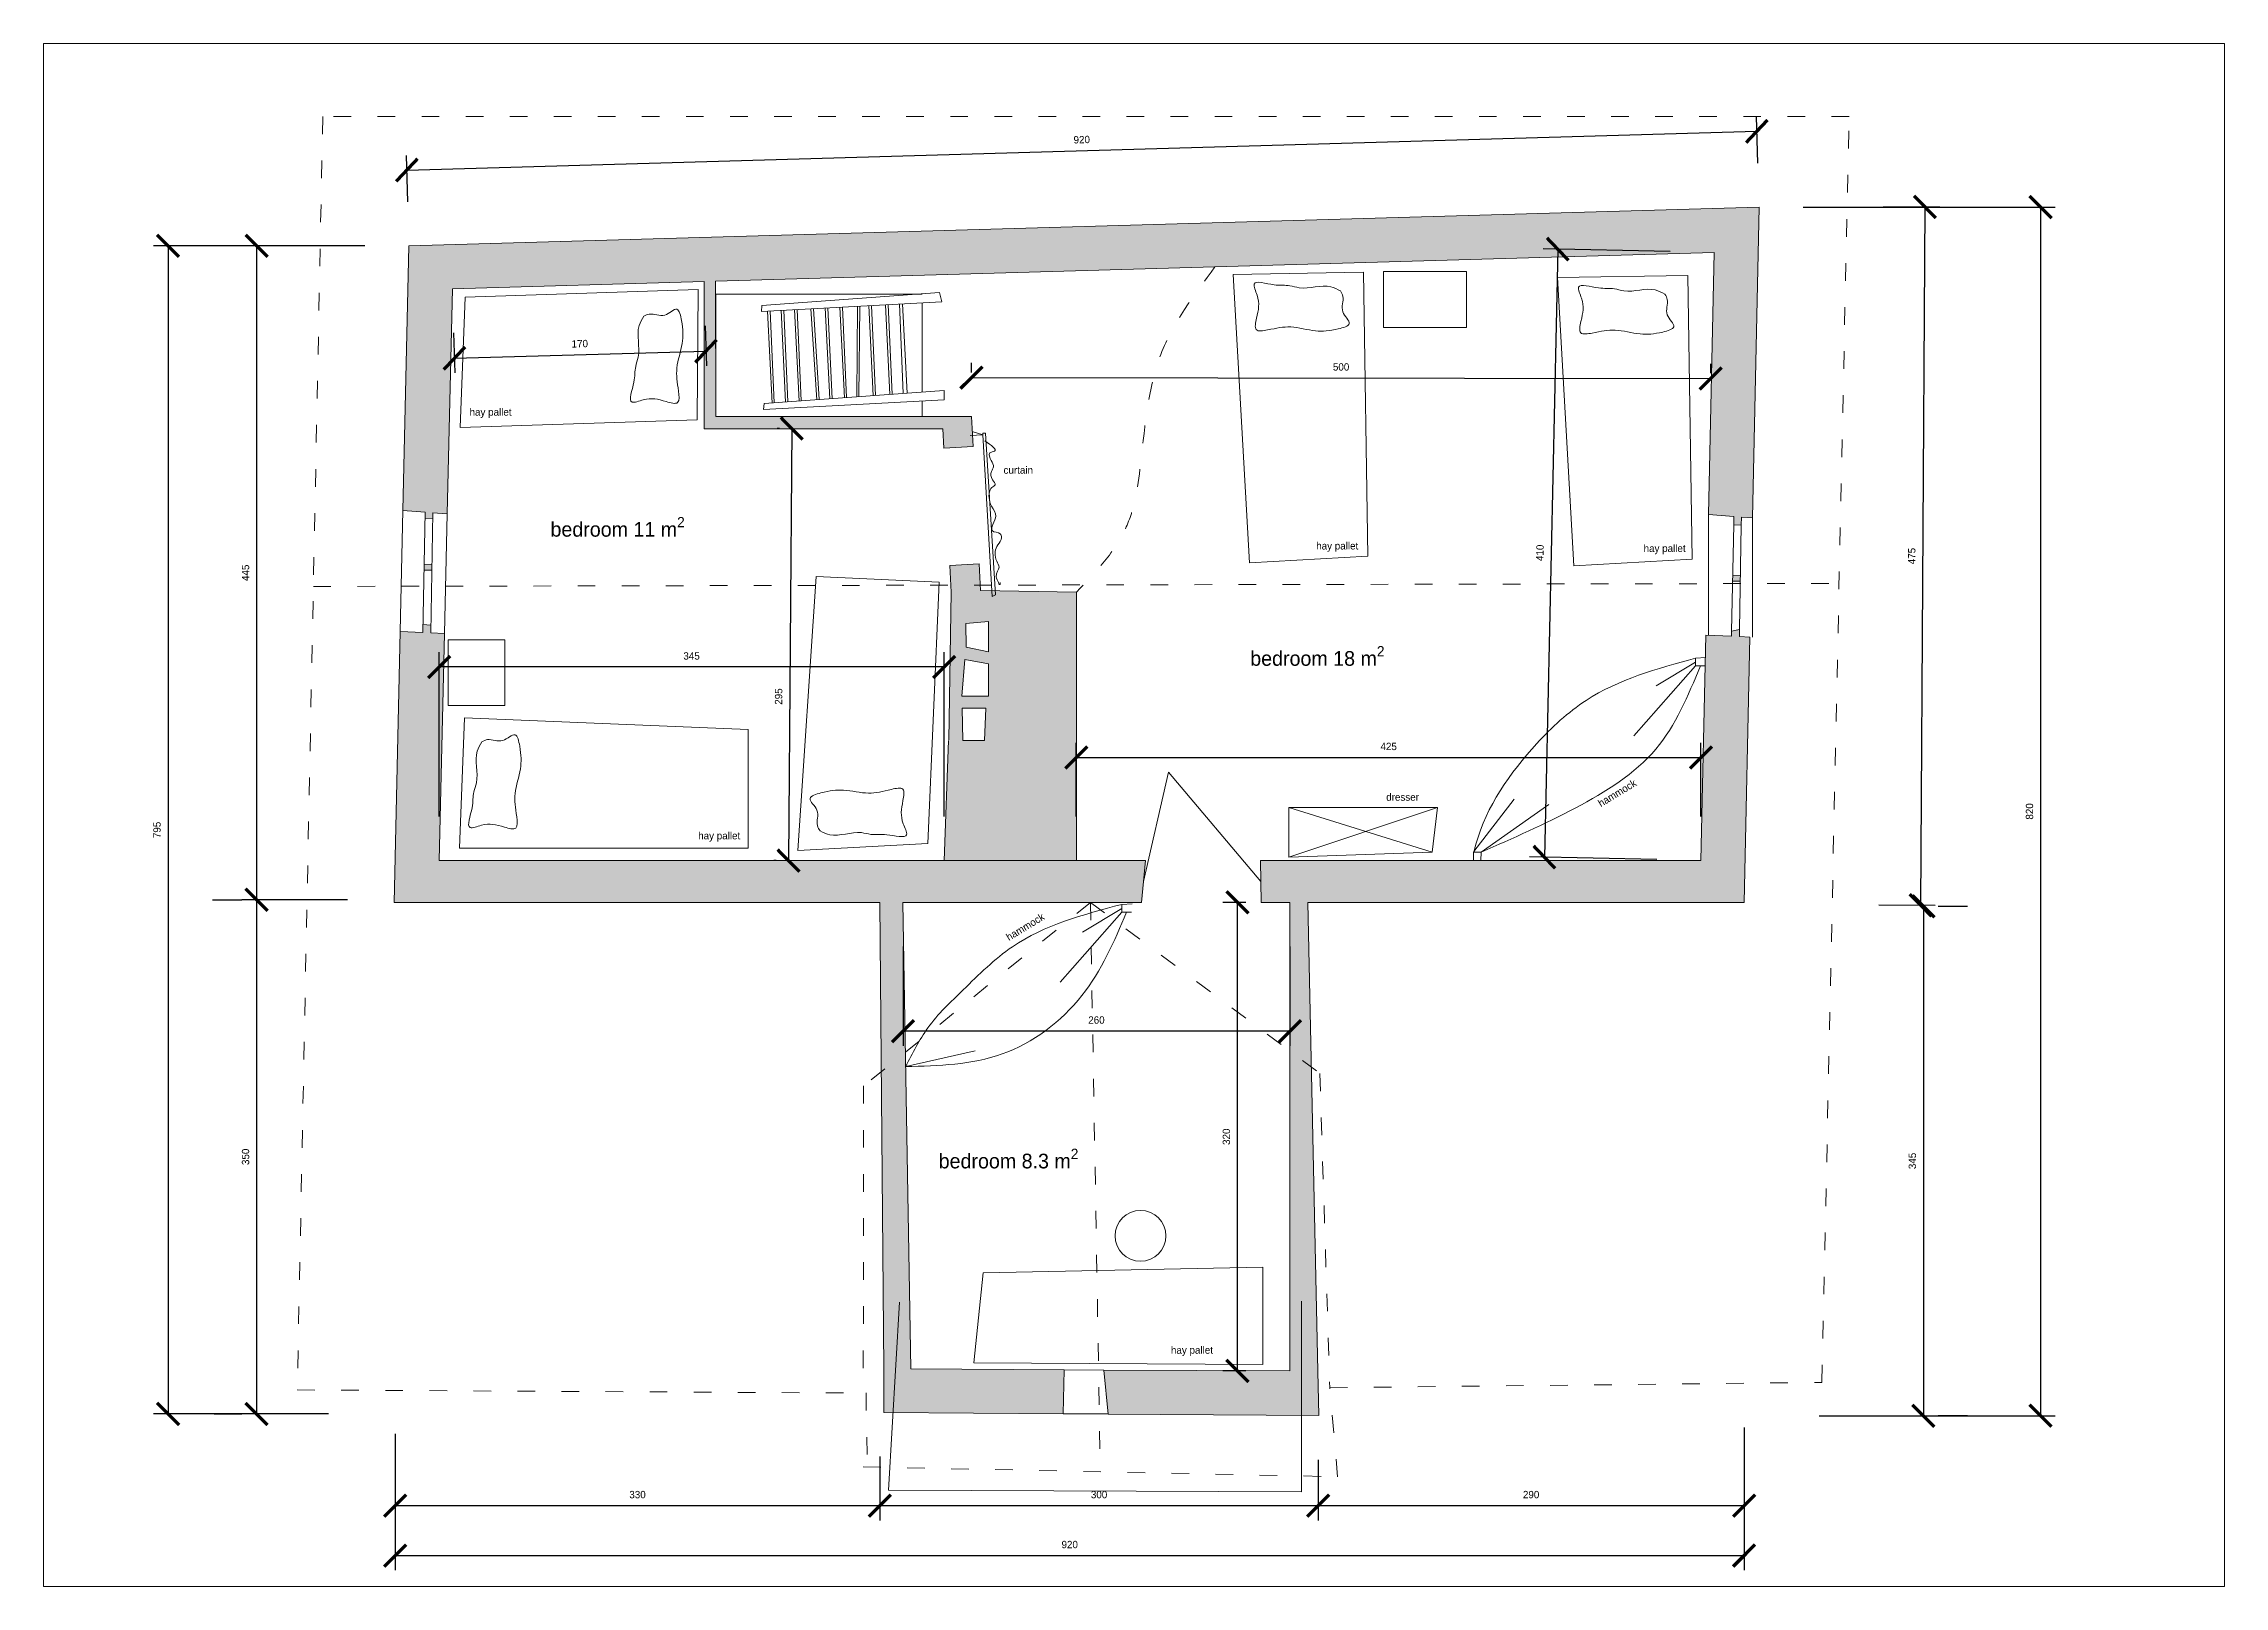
# Model space of a CAD drawing. Header units: centimetres. Extents: x 2280 to 32242, y -4577 to 2534.
# Drawn here: x 15532 to 17017, y 340 to 1390 of the extents above; entities that cross this region are included whole.
import ezdxf

# ---------------------------------------------------------------- set-up
doc = ezdxf.new("R2010")
doc.units = ezdxf.units.CM
doc.linetypes.add('ACAD_ISO03W100', pattern=[30, 12, -18])
doc.layers.get('0').update_dxf_attribs({"lineweight": 15})
for name, color, linetype, lineweight in [('dim', 40, 'Continuous', 0), ('drzwi', 82, 'Continuous', 15), ('obiekty', 22, 'Continuous', 5), ('przerywana', 7, 'ACAD_ISO03W100', 0)]:
    doc.layers.add(name, color=color, linetype=linetype, lineweight=lineweight)
doc.styles.get("Standard").update_dxf_attribs({"font": 'cdm.shx'})
doc.dimstyles.new('mojje', dxfattribs={"dimtxt": 5, "dimasz": 15, "dimexe": 10, "dimexo": 30, "dimgap": 5, "dimtad": 1, "dimtxsty": 'Standard', "dimblk": 'ARCHTICK', "dimcen": 0, "dimadec": 0, "dimazin": 0, "dimtfac": 1, "dimtmove": 0, "dimatfit": 3, "dimldrblk": 'NONE', "dimfxl": 1, "dimarcsym": 2})

# ---------------------------------------------------------------- blocks, each defined once
blk = doc.blocks.new('_ArchTick')
at = {"color": 0, "linetype": 'ByBlock', "const_width": 0.15}
blk.add_lwpolyline([(-0.5, -0.5), (0.5, 0.5)], dxfattribs=at)
blk = doc.blocks.new('*D81')
at = {"layer": 'Defpoints', "color": 0, "transparency": 16777216}
for p in [(15781, 1252.4), (15616.9, 457.4), (15756.1, 457.4)]:
    blk.add_point(p, dxfattribs=at)
at = {"layer": 'dim', "color": 0, "lineweight": -2, "transparency": 16777216}
for p, q in [((15751, 1252.4), (15606.9, 1252.4)), ((15616.9, 1252.4), (15616.9, 457.4)), ((15726.1, 457.4), (15606.9, 457.4))]:
    blk.add_line(p, q, dxfattribs=at)
at = {"layer": 'dim', "color": 0, "lineweight": -2, "transparency": 16777216, "xscale": 15, "yscale": 15, "zscale": 15}
for p, rotation in [((15616.9, 1252.4), 90), ((15616.9, 457.4), 270)]:
    blk.add_blockref('_ArchTick', p, dxfattribs=dict(at, rotation=rotation))
at = {"layer": 'dim', "color": 0, "transparency": 16777216, "insert": (15609.4, 854.9), "char_height": 5, "attachment_point": 5, "rotation": 90}
blk.add_mtext('795', dxfattribs=at)
blk = doc.blocks.new('_None')
blk = doc.blocks.new('*D82')
at = {"layer": 'Defpoints', "color": 0, "transparency": 16777216}
for p in [(15781, 1252.4), (15677.2, 807.4), (15677.2, 807.4)]:
    blk.add_point(p, dxfattribs=at)
at = {"layer": 'dim', "color": 0, "lineweight": -2, "transparency": 16777216}
for p, q in [((15751, 1252.4), (15667.2, 1252.4)), ((15677.2, 1252.4), (15677.2, 807.4)), ((15647.2, 807.4), (15667.2, 807.4))]:
    blk.add_line(p, q, dxfattribs=at)
at = {"layer": 'dim', "color": 0, "lineweight": -2, "transparency": 16777216, "xscale": 15, "yscale": 15, "zscale": 15}
for p, rotation in [((15677.2, 1252.4), 90), ((15677.2, 807.4), 270)]:
    blk.add_blockref('_ArchTick', p, dxfattribs=dict(at, rotation=rotation))
at = {"layer": 'dim', "color": 0, "transparency": 16777216, "insert": (15669.7, 1029.9), "char_height": 5, "attachment_point": 5, "rotation": 90}
blk.add_mtext('445', dxfattribs=at)
blk = doc.blocks.new('*D75')
at = {"layer": 'Defpoints', "color": 0, "transparency": 16777216}
for p in [(15769, 807.4), (15677.2, 457.4), (15678.3, 457.4)]:
    blk.add_point(p, dxfattribs=at)
at = {"layer": 'dim', "color": 0, "lineweight": -2, "transparency": 16777216}
for p, q in [((15739, 807.4), (15667.2, 807.4)), ((15677.2, 807.4), (15677.2, 457.4)), ((15648.3, 457.4), (15667.2, 457.4))]:
    blk.add_line(p, q, dxfattribs=at)
at = {"layer": 'dim', "color": 0, "lineweight": -2, "transparency": 16777216, "xscale": 15, "yscale": 15, "zscale": 15}
for p, rotation in [((15677.2, 807.4), 90), ((15677.2, 457.4), 270)]:
    blk.add_blockref('_ArchTick', p, dxfattribs=dict(at, rotation=rotation))
at = {"layer": 'dim', "color": 0, "transparency": 16777216, "insert": (15669.7, 632.4), "char_height": 5, "attachment_point": 5, "rotation": 90}
blk.add_mtext('350', dxfattribs=at)
blk = doc.blocks.new('*D83')
at = {"layer": 'Defpoints', "color": 0, "transparency": 16777216}
for p in [(16700.3, 1278.8), (16711.3, 456.2), (16892, 456.2)]:
    blk.add_point(p, dxfattribs=at)
at = {"layer": 'dim', "color": 0, "lineweight": -2, "transparency": 16777216}
for p, q in [((16730.3, 1278.8), (16902, 1278.8)), ((16892, 1278.8), (16892, 456.2)), ((16741.3, 456.2), (16902, 456.2))]:
    blk.add_line(p, q, dxfattribs=at)
at = {"layer": 'dim', "color": 0, "lineweight": -2, "transparency": 16777216, "xscale": 15, "yscale": 15, "zscale": 15}
for p, rotation in [((16892, 1278.8), 90), ((16892, 456.2), 270)]:
    blk.add_blockref('_ArchTick', p, dxfattribs=dict(at, rotation=rotation))
at = {"layer": 'dim', "color": 0, "transparency": 16777216, "insert": (16884.5, 867.5), "char_height": 5, "attachment_point": 5, "rotation": 90}
blk.add_mtext('820', dxfattribs=at)
blk = doc.blocks.new('*D84')
at = {"layer": 'Defpoints', "color": 0, "transparency": 16777216}
for p in [(16754.9, 1279.3), (16751.8, 804), (16810.3, 803.7)]:
    blk.add_point(p, dxfattribs=at)
at = {"layer": 'dim', "color": 0, "lineweight": -2, "transparency": 16777216}
for p, q in [((16784.9, 1279.1), (16823.3, 1278.9)), ((16813.3, 1278.9), (16810.3, 803.7)), ((16781.8, 803.9), (16820.3, 803.6))]:
    blk.add_line(p, q, dxfattribs=at)
at = {"layer": 'dim', "color": 0, "lineweight": -2, "transparency": 16777216, "xscale": 15, "yscale": 15, "zscale": 15}
for p, rotation in [((16813.3, 1278.9), 89.63233898951948), ((16810.3, 803.7), 269.6323389895194)]:
    blk.add_blockref('_ArchTick', p, dxfattribs=dict(at, rotation=rotation))
at = {"layer": 'dim', "color": 0, "transparency": 16777216, "insert": (16804.3, 1041.3), "char_height": 5, "attachment_point": 5, "rotation": 89.6323}
blk.add_mtext('475', dxfattribs=at)
blk = doc.blocks.new('*D85')
at = {"layer": 'Defpoints', "color": 0, "transparency": 16777216}
for p in [(16698.8, 1330.4), (16700.3, 1278.8), (15781, 1252.4)]:
    blk.add_point(p, dxfattribs=at)
at = {"layer": 'dim', "color": 0, "lineweight": -2, "transparency": 16777216}
for p, q in [((16699.4, 1308.8), (16698.5, 1340.4)), ((15779.5, 1304), (16698.8, 1330.4)), ((15780.1, 1282.4), (15779.2, 1314))]:
    blk.add_line(p, q, dxfattribs=at)
at = {"layer": 'dim', "color": 0, "lineweight": -2, "transparency": 16777216, "xscale": 15, "yscale": 15, "zscale": 15}
for p, rotation in [((16698.8, 1330.4), 1.646418013730488), ((15779.5, 1304), 181.6464180137305)]:
    blk.add_blockref('_ArchTick', p, dxfattribs=dict(at, rotation=rotation))
at = {"layer": 'dim', "color": 0, "transparency": 16777216, "insert": (16239.1, 1324.7), "char_height": 5, "attachment_point": 5, "rotation": 1.6464}
blk.add_mtext('920', dxfattribs=at)
blk = doc.blocks.new('*D76')
at = {"layer": 'Defpoints', "color": 0, "transparency": 16777216}
for p in [(15771.6, 473.8), (16101.6, 458.4), (16101.6, 395)]:
    blk.add_point(p, dxfattribs=at)
at = {"layer": 'dim', "color": 0, "lineweight": -2, "transparency": 16777216}
for p, q in [((15771.6, 443.8), (15771.6, 385)), ((16101.6, 428.4), (16101.6, 385)), ((15771.6, 395), (16101.6, 395))]:
    blk.add_line(p, q, dxfattribs=at)
at = {"layer": 'dim', "color": 0, "lineweight": -2, "transparency": 16777216, "xscale": 15, "yscale": 15, "zscale": 15, "rotation": 180}
blk.add_blockref('_ArchTick', (15771.6, 395), dxfattribs=at)
at = {"layer": 'dim', "color": 0, "lineweight": -2, "transparency": 16777216, "xscale": 15, "yscale": 15, "zscale": 15}
blk.add_blockref('_ArchTick', (16101.6, 395), dxfattribs=at)
at = {"layer": 'dim', "color": 0, "transparency": 16777216, "insert": (15936.6, 402.5), "char_height": 5, "attachment_point": 5}
blk.add_mtext('330', dxfattribs=at)
blk = doc.blocks.new('*D77')
at = {"layer": 'Defpoints', "color": 0, "transparency": 16777216}
for p in [(16690.1, 478.3), (16400.1, 456.2), (16690.1, 395)]:
    blk.add_point(p, dxfattribs=at)
at = {"layer": 'dim', "color": 0, "lineweight": -2, "transparency": 16777216}
for p, q in [((16690.1, 448.3), (16690.1, 385)), ((16400.1, 426.2), (16400.1, 385)), ((16400.1, 395), (16690.1, 395))]:
    blk.add_line(p, q, dxfattribs=at)
at = {"layer": 'dim', "color": 0, "lineweight": -2, "transparency": 16777216, "xscale": 15, "yscale": 15, "zscale": 15, "rotation": 180}
blk.add_blockref('_ArchTick', (16400.1, 395), dxfattribs=at)
at = {"layer": 'dim', "color": 0, "lineweight": -2, "transparency": 16777216, "xscale": 15, "yscale": 15, "zscale": 15}
blk.add_blockref('_ArchTick', (16690.1, 395), dxfattribs=at)
at = {"layer": 'dim', "color": 0, "transparency": 16777216, "insert": (16545.1, 402.5), "char_height": 5, "attachment_point": 5}
blk.add_mtext('290', dxfattribs=at)
blk = doc.blocks.new('*D78')
at = {"layer": 'Defpoints', "color": 0, "transparency": 16777216}
for p in [(16101.6, 395), (16400.1, 395), (16400.1, 395)]:
    blk.add_point(p, dxfattribs=at)
at = {"layer": 'dim', "color": 0, "lineweight": -2, "transparency": 16777216}
for p, q in [((16101.6, 425), (16101.6, 405)), ((16400.1, 425), (16400.1, 405)), ((16101.6, 395), (16400.1, 395))]:
    blk.add_line(p, q, dxfattribs=at)
at = {"layer": 'dim', "color": 0, "lineweight": -2, "transparency": 16777216, "xscale": 15, "yscale": 15, "zscale": 15, "rotation": 180}
blk.add_blockref('_ArchTick', (16101.6, 395), dxfattribs=at)
at = {"layer": 'dim', "color": 0, "lineweight": -2, "transparency": 16777216, "xscale": 15, "yscale": 15, "zscale": 15}
blk.add_blockref('_ArchTick', (16400.1, 395), dxfattribs=at)
at = {"layer": 'dim', "color": 0, "transparency": 16777216, "insert": (16250.9, 402.5), "char_height": 5, "attachment_point": 5}
blk.add_mtext('300', dxfattribs=at)
blk = doc.blocks.new('*D79')
at = {"layer": 'Defpoints', "color": 0, "transparency": 16777216}
for p in [(16812.2, 802.9), (16812.2, 456.2), (16812.2, 456.2)]:
    blk.add_point(p, dxfattribs=at)
at = {"layer": 'dim', "color": 0, "lineweight": -2, "transparency": 16777216}
for p, q in [((16812.2, 802.9), (16812.2, 456.2)), ((16842.2, 802.9), (16822.2, 802.9)), ((16842.2, 456.2), (16822.2, 456.2))]:
    blk.add_line(p, q, dxfattribs=at)
at = {"layer": 'dim', "color": 0, "lineweight": -2, "transparency": 16777216, "xscale": 15, "yscale": 15, "zscale": 15}
for p, rotation in [((16812.2, 802.9), 90), ((16812.2, 456.2), 270)]:
    blk.add_blockref('_ArchTick', p, dxfattribs=dict(at, rotation=rotation))
at = {"layer": 'dim', "color": 0, "transparency": 16777216, "insert": (16804.7, 629.6), "char_height": 5, "attachment_point": 5, "rotation": 90}
blk.add_mtext('345', dxfattribs=at)
blk = doc.blocks.new('*D80')
at = {"layer": 'Defpoints', "color": 0, "transparency": 16777216}
for p in [(15771.6, 468.2), (16690.1, 416.6), (16690.1, 361)]:
    blk.add_point(p, dxfattribs=at)
at = {"layer": 'dim', "color": 0, "lineweight": -2, "transparency": 16777216}
for p, q in [((15771.6, 438.2), (15771.6, 351)), ((16690.1, 386.6), (16690.1, 351)), ((15771.6, 361), (16690.1, 361))]:
    blk.add_line(p, q, dxfattribs=at)
at = {"layer": 'dim', "color": 0, "lineweight": -2, "transparency": 16777216, "xscale": 15, "yscale": 15, "zscale": 15, "rotation": 180}
blk.add_blockref('_ArchTick', (15771.6, 361), dxfattribs=at)
at = {"layer": 'dim', "color": 0, "lineweight": -2, "transparency": 16777216, "xscale": 15, "yscale": 15, "zscale": 15}
blk.add_blockref('_ArchTick', (16690.1, 361), dxfattribs=at)
at = {"layer": 'dim', "color": 0, "transparency": 16777216, "insert": (16230.9, 368.5), "char_height": 5, "attachment_point": 5}
blk.add_mtext('920', dxfattribs=at)
blk = doc.blocks.new('*D86')
at = {"layer": 'Defpoints', "color": 0, "transparency": 16777216}
for p in [(15801.5, 965.8), (15801.5, 834), (16145.4, 834)]:
    blk.add_point(p, dxfattribs=at)
at = {"layer": 'dim', "color": 0, "lineweight": -2, "transparency": 16777216}
for p, q in [((15801.5, 864), (15801.5, 975.8)), ((16145.4, 965.8), (15801.5, 965.8)), ((16145.4, 864), (16145.4, 975.8))]:
    blk.add_line(p, q, dxfattribs=at)
at = {"layer": 'dim', "color": 0, "lineweight": -2, "transparency": 16777216, "xscale": 15, "yscale": 15, "zscale": 15, "rotation": 180}
blk.add_blockref('_ArchTick', (15801.5, 965.8), dxfattribs=at)
at = {"layer": 'dim', "color": 0, "lineweight": -2, "transparency": 16777216, "xscale": 15, "yscale": 15, "zscale": 15}
blk.add_blockref('_ArchTick', (16145.4, 965.8), dxfattribs=at)
at = {"layer": 'dim', "color": 0, "transparency": 16777216, "insert": (15973.4, 973.3), "char_height": 5, "attachment_point": 5}
blk.add_mtext('345', dxfattribs=at)
blk = doc.blocks.new('*D87')
at = {"layer": 'Defpoints', "color": 0, "transparency": 16777216}
for p in [(16117.4, 805.6), (16380.9, 805.6), (16117.4, 718)]:
    blk.add_point(p, dxfattribs=at)
at = {"layer": 'dim', "color": 0, "lineweight": -2, "transparency": 16777216}
for p, q in [((16117.4, 775.6), (16117.4, 708)), ((16380.9, 775.6), (16380.9, 708)), ((16380.9, 718), (16117.4, 718))]:
    blk.add_line(p, q, dxfattribs=at)
at = {"layer": 'dim', "color": 0, "lineweight": -2, "transparency": 16777216, "xscale": 15, "yscale": 15, "zscale": 15, "rotation": 180}
blk.add_blockref('_ArchTick', (16117.4, 718), dxfattribs=at)
at = {"layer": 'dim', "color": 0, "lineweight": -2, "transparency": 16777216, "xscale": 15, "yscale": 15, "zscale": 15}
blk.add_blockref('_ArchTick', (16380.9, 718), dxfattribs=at)
at = {"layer": 'dim', "color": 0, "transparency": 16777216, "insert": (16249.1, 725.5), "char_height": 5, "attachment_point": 5}
blk.add_mtext('260', dxfattribs=at)
blk = doc.blocks.new('*D88')
at = {"layer": 'Defpoints', "color": 0, "transparency": 16777216}
for p in [(16345.1, 805.6), (16380.9, 805.6), (16380.9, 486.7)]:
    blk.add_point(p, dxfattribs=at)
at = {"layer": 'dim', "color": 0, "lineweight": -2, "transparency": 16777216}
for p, q in [((16350.9, 805.6), (16335.1, 805.6)), ((16345.1, 486.7), (16345.1, 805.6)), ((16350.9, 486.7), (16335.1, 486.7))]:
    blk.add_line(p, q, dxfattribs=at)
at = {"layer": 'dim', "color": 0, "lineweight": -2, "transparency": 16777216, "xscale": 15, "yscale": 15, "zscale": 15}
for p, rotation in [((16345.1, 805.6), 90), ((16345.1, 486.7), 270)]:
    blk.add_blockref('_ArchTick', p, dxfattribs=dict(at, rotation=rotation))
at = {"layer": 'dim', "color": 0, "transparency": 16777216, "insert": (16337.6, 646.1), "char_height": 5, "attachment_point": 5, "rotation": 90}
blk.add_mtext('320', dxfattribs=at)
blk = doc.blocks.new('*D89')
at = {"layer": 'Defpoints', "color": 0, "transparency": 16777216}
for p in [(16660.7, 904.2), (16235.4, 834), (16660.7, 834)]:
    blk.add_point(p, dxfattribs=at)
at = {"layer": 'dim', "color": 0, "lineweight": -2, "transparency": 16777216}
for p, q in [((16235.4, 864), (16235.4, 914.2)), ((16660.7, 864), (16660.7, 914.2)), ((16235.4, 904.2), (16660.7, 904.2))]:
    blk.add_line(p, q, dxfattribs=at)
at = {"layer": 'dim', "color": 0, "lineweight": -2, "transparency": 16777216, "xscale": 15, "yscale": 15, "zscale": 15, "rotation": 180}
blk.add_blockref('_ArchTick', (16235.4, 904.2), dxfattribs=at)
at = {"layer": 'dim', "color": 0, "lineweight": -2, "transparency": 16777216, "xscale": 15, "yscale": 15, "zscale": 15}
blk.add_blockref('_ArchTick', (16660.7, 904.2), dxfattribs=at)
at = {"layer": 'dim', "color": 0, "transparency": 16777216, "insert": (16448.1, 911.7), "char_height": 5, "attachment_point": 5}
blk.add_mtext('425', dxfattribs=at)
blk = doc.blocks.new('*D90')
at = {"layer": 'Defpoints', "color": 0, "transparency": 16777216}
for p in [(16669.8, 1247.9), (16554.1, 836.4), (16660.7, 834)]:
    blk.add_point(p, dxfattribs=at)
at = {"layer": 'dim', "color": 0, "lineweight": -2, "transparency": 16777216}
for p, q in [((16639.8, 1248.6), (16553.2, 1250.5)), ((16563.2, 1250.2), (16554.1, 836.4)), ((16630.7, 834.7), (16544.1, 836.6))]:
    blk.add_line(p, q, dxfattribs=at)
at = {"layer": 'dim', "color": 0, "lineweight": -2, "transparency": 16777216, "xscale": 15, "yscale": 15, "zscale": 15}
for p, rotation in [((16563.2, 1250.2), 88.7400585397025), ((16554.1, 836.4), 268.7400585397025)]:
    blk.add_blockref('_ArchTick', p, dxfattribs=dict(at, rotation=rotation))
at = {"layer": 'dim', "color": 0, "transparency": 16777216, "insert": (16551.1, 1043.5), "char_height": 5, "attachment_point": 5, "rotation": 88.7401}
blk.add_mtext('410', dxfattribs=at)
blk = doc.blocks.new('*D91')
at = {"layer": 'Defpoints', "color": 0, "transparency": 16777216}
for p in [(16667.4, 1162.2), (16164, 1136.3), (16667.3, 1135.8)]:
    blk.add_point(p, dxfattribs=at)
at = {"layer": 'dim', "color": 0, "lineweight": -2, "transparency": 16777216}
for p, q in [((16164, 1162.8), (16667.4, 1162.2)), ((16164.1, 1166.3), (16164.1, 1172.8)), ((16667.4, 1165.8), (16667.4, 1172.2))]:
    blk.add_line(p, q, dxfattribs=at)
at = {"layer": 'dim', "color": 0, "lineweight": -2, "transparency": 16777216, "xscale": 15, "yscale": 15, "zscale": 15}
for p, rotation in [((16164, 1162.8), 179.9371407600286), ((16667.4, 1162.2), 359.9371407600287)]:
    blk.add_blockref('_ArchTick', p, dxfattribs=dict(at, rotation=rotation))
at = {"layer": 'dim', "color": 0, "transparency": 16777216, "insert": (16415.7, 1170), "char_height": 5, "attachment_point": 5, "rotation": 359.9371}
blk.add_mtext('500', dxfattribs=at)
blk = doc.blocks.new('*D92')
at = {"layer": 'Defpoints', "color": 0, "transparency": 16777216}
for p in [(15810.5, 1223.2), (15981.9, 1228.1), (15983.2, 1180.8)]:
    blk.add_point(p, dxfattribs=at)
at = {"layer": 'dim', "color": 0, "lineweight": -2, "transparency": 16777216}
for p, q in [((15811.4, 1193.2), (15812.2, 1165.9)), ((15982.7, 1198.1), (15983.5, 1170.8)), ((15811.9, 1175.9), (15983.2, 1180.8))]:
    blk.add_line(p, q, dxfattribs=at)
at = {"layer": 'dim', "color": 0, "lineweight": -2, "transparency": 16777216, "xscale": 15, "yscale": 15, "zscale": 15}
for p, rotation in [((15983.2, 1180.8), 1.646418013730437), ((15811.9, 1175.9), 181.6464180137304)]:
    blk.add_blockref('_ArchTick', p, dxfattribs=dict(at, rotation=rotation))
at = {"layer": 'dim', "color": 0, "transparency": 16777216, "insert": (15897.3, 1185.8), "char_height": 5, "attachment_point": 5, "rotation": 1.6464}
blk.add_mtext('170', dxfattribs=at)
blk = doc.blocks.new('*D93')
at = {"layer": 'Defpoints', "color": 0, "transparency": 16777216}
for p in [(16063.2, 1127.9), (16039.4, 834), (16061, 833.8)]:
    blk.add_point(p, dxfattribs=at)
at = {"layer": 'dim', "color": 0, "lineweight": -2, "transparency": 16777216}
for p, q in [((16033.2, 1128.1), (16031.6, 1128.2)), ((16041.6, 1128.1), (16039.4, 834)), ((16031, 834), (16029.4, 834))]:
    blk.add_line(p, q, dxfattribs=at)
at = {"layer": 'dim', "color": 0, "lineweight": -2, "transparency": 16777216, "xscale": 15, "yscale": 15, "zscale": 15}
for p, rotation in [((16041.6, 1128.1), 89.57022174610346), ((16039.4, 834), 269.5702217461035)]:
    blk.add_blockref('_ArchTick', p, dxfattribs=dict(at, rotation=rotation))
at = {"layer": 'dim', "color": 0, "transparency": 16777216, "insert": (16032.7, 945.7), "char_height": 5, "attachment_point": 5, "rotation": 89.5702}
blk.add_mtext('295', dxfattribs=at)

msp = doc.modelspace()

# ---------------------------------------------------------------- hatches: boundary and pattern name
h = msp.add_hatch(color=256)
h.dxf.hatch_style = 1
h.paths.add_polyline_path([(16694.001, 986.19), (16686.969, 986.496), (16687.045, 991.289), (16681.532, 990.203), (16681.456, 986.735), (16664.073, 987.49), (16660.697, 834.02), (16360.908, 834.02), (16361.254, 805.561), (16380.876, 805.561), (16380.876, 486.689), (16254.223, 487.254), (16257.016, 457.312), (16400.526, 456.245), (16399.842, 486.605), (16393.095, 805.561), (16690.127, 805.561)])
h.paths.add_polyline_path([(16227.051, 487.456), (16122.699, 488.068), (16117.356, 805.561), (16279.849, 805.561), (16282.438, 834.02), (15801.455, 834.02), (15805.052, 988.621), (15795.842, 989.021), (15795.925, 994.241), (15790.418, 994.681), (15790.3, 989.262), (15775.024, 989.925), (15770.846, 805.561), (16101.637, 805.561), (16104.429, 488.175), (16104.429, 458.447), (16226.427, 457.54)])
h.paths.add_polyline_path([(16669.8, 1247.901), (16665.878, 1069.57), (16683.239, 1068.221), (16683.114, 1062.511), (16688.172, 1062.441), (16688.257, 1067.831), (16695.739, 1067.249), (16700.275, 1278.79), (15780.971, 1252.366), (15776.892, 1072.384), (15792.092, 1071.202), (15792.001, 1067.03), (15797.077, 1066.96), (15797.138, 1070.81), (15806.947, 1070.048), (15810.51, 1223.202), (15981.887, 1228.128), (15981.901, 1127.923), (16144.421, 1127.923), (16145.089, 1114.822), (16165.061, 1115.886), (16164.019, 1136.32), (15989.818, 1136.32), (15989.805, 1228.356)])
h.paths.add_polyline_path([(15796.58, 1035.58), (15791.316, 1035.742), (15791.226, 1031.634), (15796.517, 1031.634)])
h.paths.add_polyline_path([(16235.443, 1016.786), (16170.06, 1017.805), (16169.13, 1036.051), (16149.159, 1034.986), (16150.086, 1016.786), (16148.479, 916.289), (16145.43, 834.02), (16235.443, 834.02)])
h.paths.add_polyline_path([(16172.964, 915.835), (16158.051, 915.835), (16157.746, 937.731), (16173.877, 937.731)], flags=16)
h.paths.add_polyline_path([(16175.703, 945.942), (16157.442, 945.942), (16159.572, 970.879), (16175.703, 967.838)], flags=16)
h.paths.add_polyline_path([(16175.703, 976.049), (16160.485, 979.395), (16160.181, 995.513), (16175.703, 996.729)], flags=16)
h.paths.add_polyline_path([(16687.588, 1028.07), (16682.43, 1028.228), (16682.333, 1024.123), (16687.522, 1024.123)])

# ---------------------------------------------------------------- linework, layer by layer
for p, q in [((15981.887, 1228.128), (15981.901, 1127.923)), ((15989.805, 1228.356), (15989.818, 1136.32)), ((16142.246, 1220.651), (16021.197, 1211.855)), ((16143.797, 1214.441), (16142.246, 1220.651)), ((16020.921, 1207.825), (16143.797, 1214.441)), ((16021.197, 1211.855), (16020.921, 1207.825)), ((16025.099, 1208.05), (16028.215, 1145.475)), ((16029.76, 1145.586), (16026.886, 1208.147)), ((16034.35, 1208.548), (16037.457, 1146.138)), ((16039.007, 1146.249), (16036.14, 1208.645)), ((16043.469, 1209.039), (16046.568, 1146.792)), ((16048.116, 1146.903), (16045.257, 1209.136)), ((16054.558, 1209.636), (16058.715, 1147.664)), ((16060.266, 1147.775), (16056.349, 1209.733)), ((16064.418, 1210.167), (16067.499, 1148.294)), ((16069.054, 1148.405), (16066.212, 1210.264)), ((16074.363, 1210.703), (16077.435, 1149.007)), ((16078.988, 1149.118), (16076.154, 1210.799)), ((16086.285, 1211.345), (16085.835, 1149.609)), ((16087.394, 1149.721), (16088.08, 1211.441)), ((16094.114, 1211.766), (16097.168, 1150.423)), ((16098.726, 1150.534), (16095.908, 1211.863)), ((16105.47, 1212.377), (16108.514, 1151.237)), ((16110.069, 1151.348), (16107.261, 1212.474)), ((16115.053, 1212.893), (16117.562, 1151.886)), ((16120.264, 1152.08), (16117.084, 1213.003)), ((16022.497, 1141.055), (16145.373, 1147.671)), ((16022.773, 1145.085), (16022.497, 1141.055)), ((16145.373, 1153.881), (16022.773, 1145.085)), ((16145.373, 1147.671), (16145.373, 1153.881)), ((15989.818, 1136.32), (16164.019, 1136.32)), ((16143.993, 1136.32), (16130.375, 1136.32)), ((16164.019, 1136.32), (16165.061, 1115.886)), ((15981.901, 1127.923), (16144.421, 1127.923)), ((16144.421, 1127.923), (16145.089, 1114.822)), ((16145.089, 1114.822), (16165.061, 1115.886)), ((15776.892, 1072.384), (15792.092, 1071.202)), ((15797.138, 1070.81), (15806.947, 1070.048)), ((16665.878, 1069.57), (16683.239, 1068.221)), ((16683.239, 1068.221), (16683.114, 1062.511)), ((16683.114, 1062.511), (16688.172, 1062.441)), ((16688.257, 1067.831), (16688.172, 1062.441)), ((16688.257, 1067.831), (16695.739, 1067.249)), ((16149.159, 1034.986), (16169.13, 1036.051)), ((16149.159, 1034.986), (16150.086, 1016.786)), ((16169.13, 1036.051), (16170.06, 1017.805)), ((16148.479, 916.289), (16150.086, 1016.786)), ((16170.06, 1017.805), (16235.443, 1016.786)), ((16235.443, 1016.786), (16235.443, 834.02)), ((16175.703, 996.729), (16160.181, 995.513)), ((16160.181, 995.513), (16160.485, 979.395)), ((16175.703, 976.049), (16175.703, 996.729)), ((15775.024, 989.925), (15790.3, 989.262)), ((15795.842, 989.021), (15805.052, 988.621)), ((16664.073, 987.49), (16681.456, 986.735)), ((16681.532, 990.203), (16681.456, 986.735)), ((16687.045, 991.289), (16681.532, 990.203)), ((16686.969, 986.496), (16687.045, 991.289)), ((16686.969, 986.496), (16694.001, 986.19)), ((16159.572, 970.879), (16157.442, 945.942)), ((16175.703, 967.838), (16159.572, 970.879)), ((16160.485, 979.395), (16175.703, 976.049)), ((16175.703, 945.942), (16175.703, 967.838)), ((16157.442, 945.942), (16175.703, 945.942)), ((16157.746, 937.731), (16173.877, 937.731)), ((16158.051, 915.835), (16157.746, 937.731)), ((16173.877, 937.731), (16172.964, 915.835)), ((16145.43, 834.02), (16148.462, 915.835)), ((16172.964, 915.835), (16158.051, 915.835)), ((15801.455, 834.02), (16282.438, 834.02)), ((16282.438, 834.02), (16279.849, 805.561)), ((16360.908, 834.02), (16660.697, 834.02)), ((16360.908, 834.02), (16361.254, 805.561)), ((15770.846, 805.561), (16101.637, 805.561)), ((16104.429, 488.175), (16101.637, 805.561)), ((16117.356, 805.561), (16279.849, 805.561)), ((16117.356, 805.561), (16122.699, 488.068)), ((16361.254, 805.561), (16380.876, 805.561)), ((16380.876, 805.561), (16380.876, 486.689)), ((16393.095, 805.561), (16690.127, 805.561)), ((16399.842, 486.605), (16393.095, 805.561)), ((16104.429, 488.175), (16104.169, 488.177)), ((16104.429, 458.447), (16104.429, 488.175)), ((16227.051, 487.456), (16122.699, 488.068)), ((16227.051, 487.456), (16226.427, 457.54)), ((16380.876, 486.689), (16254.223, 487.254)), ((16254.223, 487.254), (16257.016, 457.312)), ((16400.526, 456.245), (16399.842, 486.605)), ((16226.427, 457.54), (16104.429, 458.447)), ((16400.526, 456.245), (16257.016, 457.312))]:
    msp.add_line(p, q)
for points in [[(16695.739, 1067.249), (16700.275, 1278.79), (15780.971, 1252.366), (15776.892, 1072.384)], [(16665.878, 1069.57), (16669.8, 1247.901), (15989.805, 1228.356)], [(15981.887, 1228.128), (15810.51, 1223.202), (15806.947, 1070.048)], [(15775.024, 989.925), (15770.846, 805.561)], [(15805.052, 988.621), (15801.455, 834.02)], [(16660.697, 834.02), (16664.073, 987.49)], [(16690.127, 805.561), (16694.001, 986.19)]]:
    msp.add_lwpolyline(points)
at = {"layer": 'dim'}
for p, q in [((15792.092, 1071.202), (15790.3, 989.262)), ((15797.138, 1070.81), (15795.842, 989.021)), ((15792.001, 1067.03), (15797.077, 1066.96)), ((16683.239, 1062.51), (16681.532, 990.203)), ((16688.167, 1062.441), (16686.969, 991.274)), ((15791.226, 1031.634), (15796.517, 1031.634)), ((15791.316, 1035.742), (15796.58, 1035.58)), ((16682.364, 1028.23), (16687.627, 1028.069)), ((16178.19, 1013.68), (16180.331, 1014.868)), ((16682.274, 1024.123), (16687.565, 1024.123)), ((15790.418, 994.681), (15795.925, 994.241)), ((16681.532, 990.203), (16687.045, 991.289)), ((16115.052, 533.458), (16107.505, 405.572)), ((16388.725, 404.347), (16388.725, 534.245)), ((16107.505, 405.572), (16388.725, 404.347))]:
    msp.add_line(p, q, dxfattribs=at)
at = {"layer": 'drzwi'}
for p, q in [((16281.143, 819.791), (16298.175, 894.115)), ((16298.175, 894.115), (16361.081, 819.791))]:
    msp.add_line(p, q, dxfattribs=at)
msp.add_lwpolyline([(15532.178, 1390.065), (17017.178, 1390.065), (17017.178, 340.065), (15532.178, 340.065)], close=True, dxfattribs=at)
at = {"layer": 'obiekty'}
for p, q in [((16430.856, 1234.438), (16342.168, 1232.997)), ((16342.168, 1232.997), (16353.327, 1036.744)), ((16433.84, 1041.323), (16430.856, 1234.438)), ((15978.006, 1222.683), (15819.313, 1217.542)), ((15977.212, 1133.999), (15978.006, 1222.683)), ((16651.778, 1232.326), (16563.09, 1230.884)), ((16563.09, 1230.884), (16574.249, 1034.632)), ((16654.762, 1039.21), (16651.778, 1232.326)), ((15819.313, 1217.542), (15815.718, 1128.915)), ((15815.718, 1128.915), (15977.212, 1133.999)), ((16163.168, 1123.336), (16171.82, 1123.821)), ((16164.54, 1126.103), (16171.82, 1123.821)), ((16173.633, 1124.904), (16171.757, 1124.904)), ((16171.757, 1124.904), (16171.82, 1123.821)), ((16171.82, 1123.821), (16178.19, 1013.68)), ((16180.331, 1014.868), (16173.633, 1124.904)), ((15776.892, 1072.384), (15775.024, 989.925)), ((15806.947, 1070.048), (15805.052, 988.621)), ((16665.878, 1069.57), (16665.878, 987.412)), ((16695.739, 1067.249), (16695.739, 986.19)), ((16353.327, 1036.744), (16433.84, 1041.323)), ((16058.226, 1027.351), (16045.803, 840.957)), ((16141.989, 1023.632), (16058.226, 1027.351)), ((16574.249, 1034.632), (16654.762, 1039.21)), ((16134.381, 845.599), (16141.989, 1023.632)), ((16657.097, 966.478), (16614.979, 919.011)), ((16657.097, 969.169), (16630.346, 953.041)), ((16664.073, 972.274), (16657.097, 971.86)), ((16657.097, 971.86), (16657.097, 966.478)), ((16657.097, 966.478), (16663.61, 966.478)), ((15818.858, 931.207), (15815.263, 842.581)), ((16011.832, 923.223), (15818.858, 931.207)), ((16011.832, 842.581), (16011.832, 923.223)), ((16380.169, 836.283), (16380.169, 870.266)), ((16380.169, 870.266), (16481.397, 870.227)), ((16477.821, 839.683), (16380.169, 870.266)), ((16380.169, 836.283), (16481.397, 870.227)), ((16481.397, 870.227), (16477.821, 839.683)), ((16506.164, 840.161), (16533.575, 875.851)), ((16511.148, 839.746), (16557.249, 872.116)), ((15815.263, 842.581), (16011.832, 842.581)), ((16045.803, 840.957), (16134.381, 845.599)), ((16477.821, 839.683), (16380.169, 836.283)), ((16511.148, 839.746), (16505.748, 839.746)), ((16505.748, 839.746), (16505.748, 834.02)), ((16510.803, 834.02), (16511.148, 839.746)), ((16273.399, 804.639), (16266.423, 804.225)), ((16266.423, 804.225), (16266.423, 798.844)), ((16266.423, 798.844), (16224.305, 751.376)), ((16266.423, 801.534), (16239.672, 785.406)), ((16266.423, 798.844), (16272.937, 798.844)), ((16119.236, 693.818), (16166.575, 704.481)), ((16165.61, 492.106), (16172, 553.396)), ((16172, 553.396), (16362.449, 557.296)), ((16362.449, 557.296), (16362.449, 491.061)), ((16362.449, 491.061), (16165.61, 492.106)), ((16227.051, 487.456), (16254.223, 487.254)), ((16226.427, 457.54), (16256.995, 457.54))]:
    msp.add_line(p, q, dxfattribs=at)
for points in [[(16444.505, 1234.938), (16501.167, 1234.938), (16501.167, 1196.897), (16444.505, 1196.897)], [(15807.719, 939.553), (15846.337, 939.553), (15846.337, 984.248), (15807.719, 984.248)]]:
    msp.add_lwpolyline(points, close=True, dxfattribs=at)
for points in [[(16130.375, 1146.863), (16130.375, 1136.32), (15989.818, 1136.32), (15989.818, 1219.648), (16130.375, 1219.648)], [(16130.375, 1213.718), (16130.375, 1152.805)]]:
    msp.add_lwpolyline(points, dxfattribs=at)
msp.add_circle((16279.105, 578.622), 17.283, dxfattribs=at)
for points in [[(16415.297, 1221.748), (16408.706, 1224.513), (16387.243, 1223.921), (16380.888, 1225.287), (16370.025, 1225.926), (16356.502, 1226.413), (16358.503, 1218.832), (16358.141, 1203.108), (16357.952, 1195.402), (16365.652, 1195.212), (16381.387, 1197.206), (16398.327, 1194.557), (16413.785, 1195.907), (16421.271, 1199.474), (16416.889, 1207.548), (16416.918, 1218.071), (16415.297, 1221.748)], [(16636.219, 1219.635), (16629.628, 1222.401), (16608.164, 1221.809), (16601.81, 1223.175), (16590.947, 1223.813), (16577.424, 1224.301), (16579.424, 1216.72), (16579.063, 1200.995), (16578.874, 1193.29), (16586.573, 1193.099), (16602.308, 1195.093), (16619.249, 1192.445), (16634.707, 1193.795), (16642.193, 1197.361), (16637.811, 1205.435), (16637.84, 1215.958), (16636.219, 1219.635)], [(15940.84, 1204.545), (15937.704, 1198.122), (15937.077, 1176.659), (15935.352, 1170.392), (15934.098, 1159.583), (15932.844, 1146.11), (15940.526, 1147.676), (15956.205, 1146.423), (15963.887, 1145.796), (15964.514, 1153.473), (15963.417, 1169.296), (15967.023, 1186.059), (15966.552, 1201.568), (15963.417, 1209.245), (15955.107, 1205.328), (15944.602, 1205.955), (15940.84, 1204.545)], [(16172.996, 1119.789), (16179.636, 1112.625), (16176.579, 1111.466), (16177.423, 1106.304), (16179.004, 1101.985), (16177.634, 1098.929), (16178.266, 1093.24), (16180.058, 1089.764), (16177.95, 1088.078), (16176.685, 1086.287), (16177.694, 1075.267), (16180.663, 1068.524), (16178.504, 1062.861), (16178.234, 1058.546), (16183.631, 1056.388), (16184.171, 1052.612), (16181.202, 1047.758), (16180.123, 1043.173), (16181.202, 1037.779), (16182.821, 1033.733), (16180.933, 1027.261), (16183.631, 1022.137), (16183.631, 1023.215)], [(16657.097, 971.86), (16582.583, 943.081), (16548.942, 913.616), (16507.516, 845.319), (16506.164, 840.161)], [(16511.148, 839.746), (16575.523, 870.041), (16629.93, 909.881), (16660.353, 966.478)], [(15830.645, 914.953), (15827.51, 908.53), (15826.882, 887.067), (15825.158, 880.801), (15823.904, 869.991), (15822.649, 856.518), (15830.332, 858.085), (15846.01, 856.831), (15853.693, 856.205), (15854.32, 863.881), (15853.222, 879.704), (15856.828, 896.467), (15856.358, 911.977), (15853.222, 919.653), (15844.913, 915.736), (15834.408, 916.363), (15830.645, 914.953)], [(16060.894, 854.201), (16067.58, 851.675), (16089.008, 853.042), (16095.408, 851.906), (16106.287, 851.66), (16119.819, 851.661), (16117.546, 859.165), (16117.339, 874.892), (16117.251, 882.599), (16109.549, 882.512), (16093.896, 879.951), (16076.871, 881.986), (16061.472, 880.079), (16054.12, 876.245), (16058.79, 868.335), (16059.141, 857.817), (16060.894, 854.201)], [(16266.423, 804.225), (16191.91, 775.446), (16158.268, 745.981), (16134.296, 720.229), (16119.236, 693.818)], [(16119.236, 693.818), (16184.849, 702.406), (16239.257, 742.246), (16269.68, 798.844)]]:
    msp.add_spline(points, degree=3, dxfattribs=at)
at = {"layer": 'przerywana'}
for p, q in [((15715.862, 1020.625), (16754.797, 1022.689)), ((16244.984, 805.561), (16090.587, 680.659)), ((16244.984, 805.561), (16401.258, 689.188)), ((16244.984, 805.561), (16251.779, 418.049)), ((16401.258, 689.188), (16408.005, 475.259)), ((16090.587, 680.659), (16090.327, 488.177)), ((16413.335, 414.707), (16408.005, 475.259)), ((16092.185, 471.7), (16093.07, 420.423)), ((16090.223, 421.391), (16413.335, 414.707))]:
    msp.add_line(p, q, dxfattribs=at)
for points in [[(16408.005, 475.259), (16743.136, 478.862), (16761.614, 1340.578), (15722.278, 1340.481), (15704.892, 473.749)], [(15704.892, 473.749), (16092.186, 471.638), (16092.186, 471.638)]]:
    msp.add_lwpolyline(points, dxfattribs=at)
msp.add_spline([(16329.803, 1238.129), (16292.943, 1178.558), (16279.407, 1105.947), (16269.433, 1061.099), (16235.443, 1016.786)], degree=3, dxfattribs=at)

# ---------------------------------------------------------------- texts
at = {"layer": 'dim', "attachment_point": 1}
for s, width, insert, char_height in [('\\A1;{\\Fcdm_nc|c238;hay pallet }', 132.49912, (15822.224, 1141.839), 5), ('\\A1;{\\Fcdm_nc|c238;curtain}', 132.49912, (16185.839, 1102.335), 5), ('\\A1;{\\Fcdm_nc|c238;bedroom 11 m\\H0.7x;\\S2^ ;}', 134.59706, (15877.329, 1067.891), 10), ('\\A1;{\\Fcdm_nc|c238;hay pallet }', 132.49912, (16398.759, 1050.777), 5), ('\\A1;{\\Fcdm_nc|c238;hay pallet }', 132.49912, (16621.696, 1049.057), 5), ('\\A1;{\\Fcdm_nc|c238;bedroom 18 m\\H0.7x;\\S2^ ;}', 134.59706, (16353.833, 980.022), 10), ('\\A1;{\\Fcdm_nc|c238;dresser}', 132.49912, (16446.429, 879.763), 5), ('\\A1;{\\Fcdm_nc|c238;hay pallet }', 132.49912, (15977.926, 853.469), 5), ('\\A1;{\\Fcdm_nc|c238;bedroom 8.3 m\\H0.7x;\\S2^ ;}', 98.31381, (16141.679, 637.94), 10), ('\\A1;{\\Fcdm_nc|c238;hay pallet }', 132.49912, (16299.841, 503.382), 5)]:
    msp.add_mtext_dynamic_manual_height_columns(s, width=width, gutter_width=12.5, heights=[0], dxfattribs=dict(at, insert=insert, char_height=char_height))
at = {"layer": 'dim', "char_height": 5, "attachment_point": 1, "rotation": 31.243932}
for insert in [(16590.016, 874.624), (16186.93, 783.572)]:
    msp.add_mtext_dynamic_manual_height_columns('\\A1;{\\Fcdm_nc|c238;hammock}', width=132.49912, gutter_width=12.5, heights=[0], dxfattribs=dict(at, insert=insert))

# ---------------------------------------------------------------- dimensions: what is measured, and where the dimension line sits
at = {"layer": 'dim'}
for base, p1, p2, angle, text, picture, middle in [((16698.791, 1330.427), (15780.971, 1252.366), (16700.275, 1278.79), 1.646418, '920', '*D85', (16239.331, 1317.22)), ((16039.38, 833.959), (16063.161, 1127.923), (16060.955, 833.797), 269.570222, '295', '*D93', (16040.218, 945.694))]:
    dim = msp.add_linear_dim(base=base, p1=p1, p2=p2, angle=angle, text=text, dimstyle='mojje', dxfattribs=at)
    dim.commit()
    dim.dimension.update_dxf_attribs({"geometry": picture, "text_midpoint": middle, "dimtype": 161})
for base, p1, p2, text, picture, middle in [((16892.014, 456.245), (16700.275, 1278.79), (16711.273, 456.245), '820', '*D83', (16884.514, 867.517)), ((16345.109, 805.561), (16380.876, 486.689), (16380.876, 805.561), '320', '*D88', (16337.609, 646.125)), ((16812.24, 456.245), (16812.24, 802.943), (16812.24, 456.245), '345', '*D79', (16804.74, 629.594))]:
    dim = msp.add_linear_dim(base=base, p1=p1, p2=p2, angle=90, text=text, dimstyle='mojje', dxfattribs=at)
    dim.commit()
    dim.dimension.update_dxf_attribs({"geometry": picture, "text_midpoint": middle})
for p1, p2, distance, text, picture, middle in [((16754.898, 1279.291), (16751.848, 804.049), 58.449, '475', '*D84', (16804.321, 1041.343)), ((16669.8, 1247.901), (16660.697, 834.02), -106.632, '410', '*D90', (16551.144, 1043.47)), ((15810.51, 1223.202), (15981.887, 1228.128), -47.335, '170', '*D92', (15897.343, 1185.846)), ((16164.019, 1136.32), (16667.334, 1135.768), 26.448, '500', '*D91', (16415.714, 1169.992))]:
    dim = msp.add_aligned_dim(p1=p1, p2=p2, distance=distance, text=text, dimstyle='mojje', dxfattribs=at)
    dim.commit()
    dim.dimension.update_dxf_attribs({"geometry": picture, "text_midpoint": middle})
for base, p1, p2, picture, middle in [((15616.881, 457.369), (15780.971, 1252.366), (15756.073, 457.369), '*D81', (15609.381, 854.868)), ((15677.19, 807.367), (15780.971, 1252.366), (15677.19, 807.367), '*D82', (15669.69, 1029.866)), ((15677.19, 457.369), (15768.987, 807.367), (15678.268, 457.369), '*D75', (15669.69, 632.368))]:
    dim = msp.add_linear_dim(base=base, p1=p1, p2=p2, angle=90, dimstyle='mojje', dxfattribs=at)
    dim.commit()
    dim.dimension.update_dxf_attribs({"geometry": picture, "text_midpoint": middle})
for base, p1, p2, text, picture, middle in [((15801.455, 965.822), (16145.43, 834.02), (15801.455, 834.02), '345', '*D86', (15973.442, 973.322)), ((16660.697, 904.197), (16235.443, 834.02), (16660.697, 834.02), '425', '*D89', (16448.07, 911.697)), ((16117.356, 717.955), (16380.876, 805.561), (16117.356, 805.561), '260', '*D87', (16249.116, 725.455)), ((16690.127, 361.008), (15771.619, 468.182), (16690.127, 416.644), '920', '*D80', (16230.873, 368.508)), ((16400.126, 394.995), (16101.637, 394.995), (16400.126, 394.995), '300', '*D78', (16250.882, 402.495))]:
    dim = msp.add_linear_dim(base=base, p1=p1, p2=p2, text=text, dimstyle='mojje', dxfattribs=at)
    dim.commit()
    dim.dimension.update_dxf_attribs({"geometry": picture, "text_midpoint": middle})
for base, p1, p2, picture, middle in [((16690.127, 394.995), (16400.126, 456.248), (16690.127, 478.292), '*D77', (16545.127, 402.495)), ((16101.637, 394.995), (15771.64, 473.755), (16101.637, 458.447), '*D76', (15936.638, 402.495))]:
    dim = msp.add_linear_dim(base=base, p1=p1, p2=p2, dimstyle='mojje', dxfattribs=at)
    dim.commit()
    dim.dimension.update_dxf_attribs({"geometry": picture, "text_midpoint": middle})

doc.saveas('drawing.dxf')
